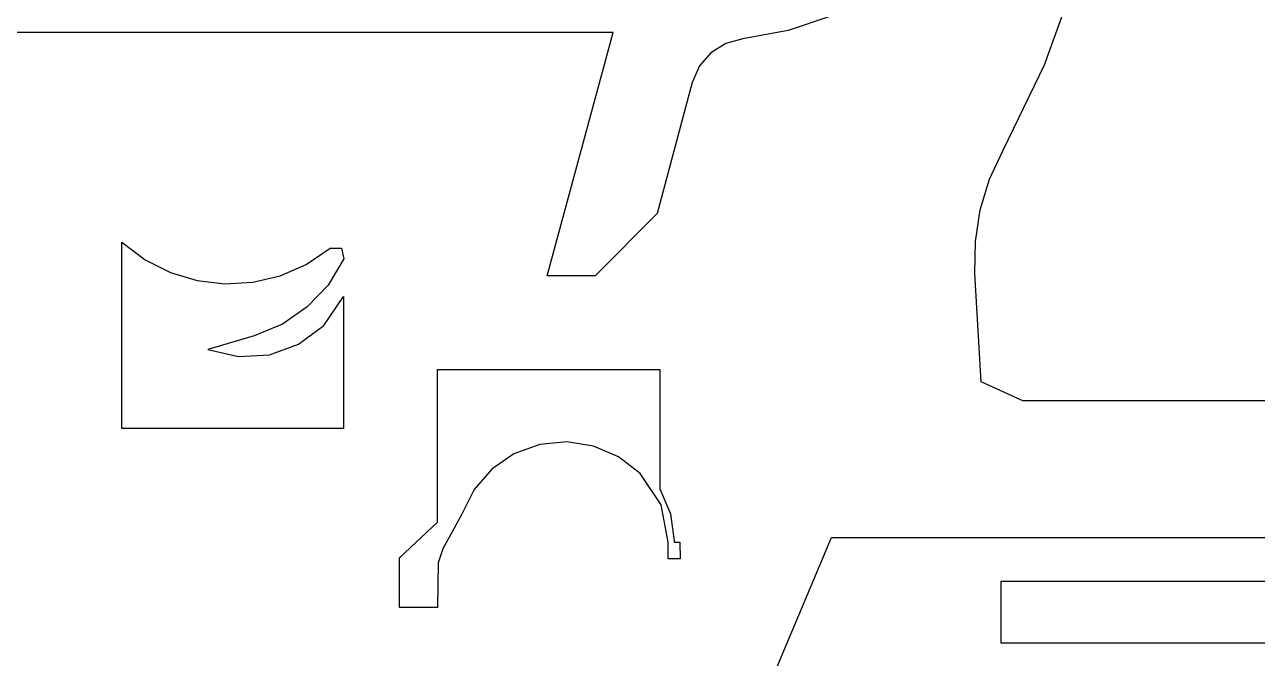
# Model space of a CAD drawing. Extents: x -211 to 2, y -103 to 318.
# Drawn here: x -107.59 to -65.55, y -56.62 to -35 of the extents above; entities that cross this region are included whole.
import ezdxf

# ---------------------------------------------------------------- set-up
doc = ezdxf.new("R2010")
doc.units = 0

msp = doc.modelspace()

# ---------------------------------------------------------------- linework, layer by layer
for p, q in [((-72.80637, -36.367007), (-71.7119, -33.321)), ((-80.065432, -34.693187), (-81.545258, -35.19882)), ((-87.5155, -35.2617), (-144.037, -35.2617)), ((-89.7756, -43.5675), (-87.5155, -35.2617)), ((-81.545258, -35.19882), (-83.0914, -35.4838)), ((-83.680864, -35.640743), (-84.186465, -35.958364)), ((-83.0914, -35.4838), (-83.680864, -35.640743)), ((-84.186465, -35.958364), (-84.577083, -36.409952)), ((-84.577083, -36.409952), (-84.8216, -36.9688)), ((-74.2199, -39.2787), (-72.80637, -36.367007)), ((-84.8216, -36.9688), (-86.0157, -41.4424)), ((-74.682205, -40.273816), (-74.2199, -39.2787)), ((-74.9988, -41.318816), (-74.682205, -40.273816)), ((-86.0157, -41.4424), (-88.1276, -43.5675)), ((-75.16607, -42.397832), (-74.9988, -41.318816)), ((-104.277, -48.7757), (-104.277, -42.416)), ((-104.277, -42.416), (-103.486297, -43.019371)), ((-75.1804, -43.495), (-75.16607, -42.397832)), ((-97.99142, -43.182578), (-97.1663, -42.6272)), ((-97.1663, -42.6272), (-96.78777, -42.623544)), ((-97.1663, -42.6272), (-97.1663, -42.6272)), ((-96.78777, -42.623544), (-96.7001, -42.9918)), ((-103.486297, -43.019371), (-102.621312, -43.459267)), ((-98.880988, -43.570361), (-97.99142, -43.182578)), ((-96.7001, -42.9918), (-97.24206, -43.883258)), ((-102.621312, -43.459267), (-101.705167, -43.735)), ((-99.811883, -43.791234), (-98.880988, -43.570361)), ((-88.1276, -43.5675), (-89.7756, -43.5675)), ((-88.1276, -43.5675), (-88.1276, -43.5675)), ((-74.9678, -47.1897), (-75.1804, -43.495)), ((-101.705167, -43.735), (-100.760984, -43.845885)), ((-100.760984, -43.845885), (-99.811883, -43.791234)), ((-97.24206, -43.883258), (-97.951043, -44.633193)), ((-97.3915, -45.26), (-96.7145, -44.277)), ((-96.7145, -44.277), (-96.7145, -48.7757)), ((-97.951043, -44.633193), (-98.800679, -45.219007)), ((-98.800679, -45.219007), (-99.7646, -45.6181)), ((-98.254523, -45.901176), (-97.3915, -45.26)), ((-99.7646, -45.6181), (-101.344, -46.0834)), ((-101.344, -46.0834), (-100.296736, -46.326618)), ((-99.244923, -46.261296), (-98.254523, -45.901176)), ((-100.296736, -46.326618), (-99.244923, -46.261296)), ((-93.5145, -51.9757), (-93.5145, -46.7675)), ((-93.5145, -46.7675), (-85.9245, -46.7675)), ((-85.9245, -46.7675), (-85.9245, -50.8399)), ((-73.5508, -47.8316), (-74.9678, -47.1897)), ((-55.7418, -47.8316), (-73.5508, -47.8316)), ((-96.7145, -48.7757), (-104.277, -48.7757)), ((-90.025119, -49.326937), (-90.902471, -49.648338)), ((-89.095142, -49.236446), (-90.025119, -49.326937)), ((-88.186095, -49.378943), (-89.095142, -49.236446)), ((-87.340656, -49.742128), (-88.186095, -49.378943)), ((-90.902471, -49.648338), (-91.660008, -50.17065)), ((-86.6015, -50.3137), (-87.340656, -49.742128)), ((-91.660008, -50.17065), (-92.264595, -50.864296)), ((-85.885437, -51.387827), (-86.6015, -50.3137)), ((-92.264595, -50.864296), (-92.6831, -51.6997)), ((-85.9245, -50.8399), (-85.564619, -51.692575)), ((-92.6831, -51.6997), (-93.3229, -52.8835)), ((-85.6379, -52.6548), (-85.885437, -51.387827)), ((-85.564619, -51.692575), (-85.4418, -52.6099)), ((-94.8026, -53.189), (-93.5145, -51.9757)), ((-82.0248, -57.1476), (-80.0752, -52.5045)), ((-80.0752, -52.5045), (-53.3358, -52.5045)), ((-93.3229, -52.8835), (-93.4872, -53.3679)), ((-85.6379, -53.2254), (-85.6379, -52.6548)), ((-85.4418, -52.6099), (-85.4418, -52.6548)), ((-85.4418, -52.6548), (-85.2456, -52.6548)), ((-85.2456, -52.6548), (-85.2394, -53.2254)), ((-94.8026, -54.8826), (-94.8026, -53.189)), ((-93.4872, -53.3679), (-93.5145, -54.8826)), ((-85.2394, -53.2254), (-85.6379, -53.2254)), ((-33.6984, -53.9976), (-74.2986, -53.9976)), ((-74.2986, -53.9976), (-74.2986, -56.0984)), ((-93.5145, -54.8826), (-94.8026, -54.8826)), ((-94.8026, -54.8826), (-94.8026, -54.8826)), ((-74.2986, -56.0984), (-41.8805, -56.0984))]:
    msp.add_line(p, q)

doc.saveas('drawing.dxf')
